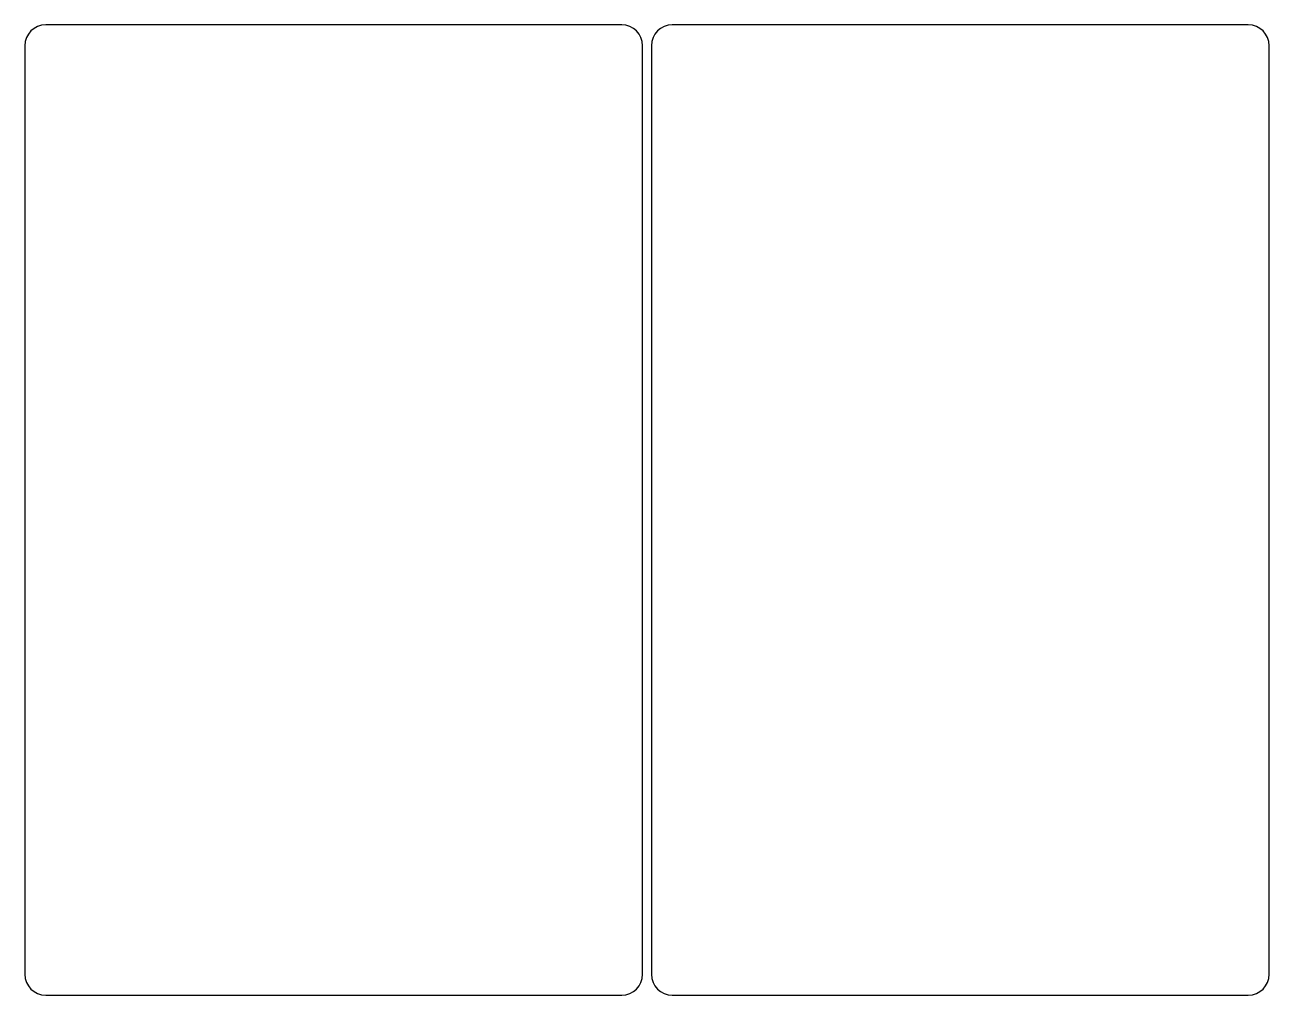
# Model space of a CAD drawing. Header units: inches. Extents: x 1.97 to 9.02, y -7 to -1.5.
import ezdxf

# ---------------------------------------------------------------- set-up
doc = ezdxf.new("R2010")
doc.units = ezdxf.units.IN

msp = doc.modelspace()

# ---------------------------------------------------------------- linework, layer by layer
for p, q in [((5.3552, -1.5), (2.0914, -1.5)), ((8.9052, -1.5), (5.6414, -1.5)), ((1.9733, -1.6181), (1.9733, -6.8819)), ((5.4733, -6.8819), (5.4733, -1.6181)), ((5.5233, -1.6181), (5.5233, -6.8819)), ((9.0233, -6.8819), (9.0233, -1.6181)), ((2.0914, -7), (5.3552, -7)), ((5.6414, -7), (8.9052, -7))]:
    msp.add_line(p, q)
for centre, start, end in [((2.0914, -1.6181), 90, 180), ((5.3552, -1.6181), 0, 90), ((5.6414, -1.6181), 90, 180), ((8.9052, -1.6181), 0, 90), ((2.0914, -6.8819), 180, 270), ((5.3552, -6.8819), 270, 360), ((5.6414, -6.8819), 180, 270), ((8.9052, -6.8819), 270, 360)]:
    msp.add_arc(centre, 0.1181, start, end)

doc.saveas('drawing.dxf')
